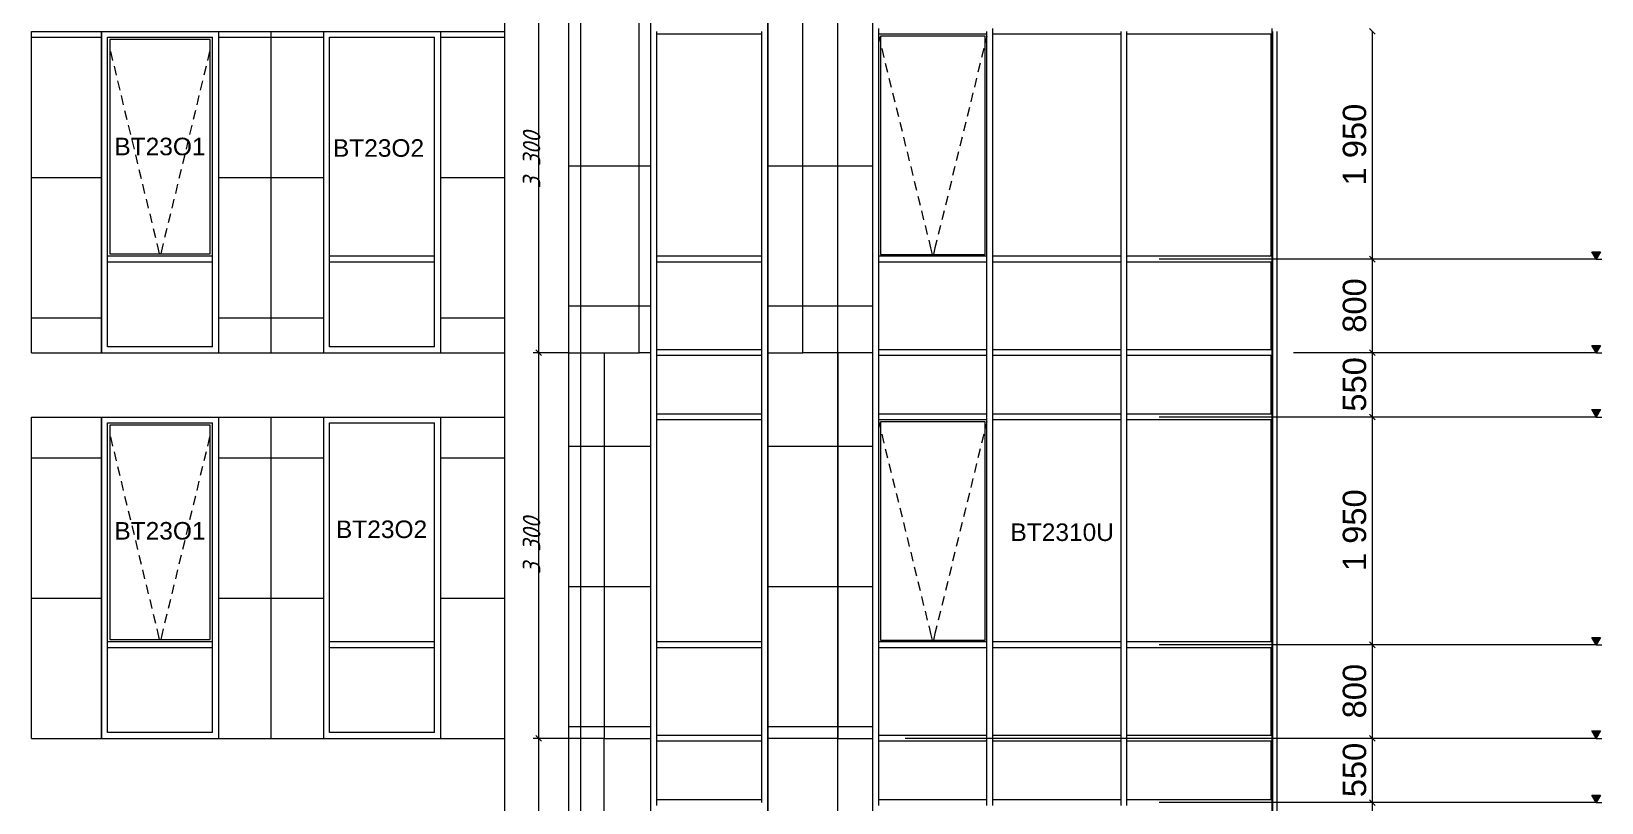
# Model space of a CAD drawing. Header units: millimetres. Extents: x 1499747 to 4230374, y -28481 to 441852.
# Drawn here: x 2654243 to 2667679, y -1533 to 5067 of the extents above; entities that cross this region are included whole.
import ezdxf
from ezdxf.xclip import XClip

# ---------------------------------------------------------------- set-up
doc = ezdxf.new("R2010")
doc.units = ezdxf.units.MM
doc.header["$MEASUREMENT"] = 0
doc.header["$XCLIPFRAME"] = 0
for name, color, linetype, lineweight in [('1 Фасад_42_Витражные окна_Ном._пера__1_Ном._пера__7', 7, 'Continuous', 18), ('1 Фасад_42_Витражные окна_Ном._пера__20_Ном._пера__1', 1, 'Continuous', 18), ('1 Фасад_42_Витражные окна_Ном._пера__3_Ном._пера__30', 30, 'Continuous', 18), ('1 Фасад_42_Витражные окна_Ном._пера__92_Ном._пера__233', 233, 'Continuous', 18), ('1 Фасад_42_Выступы_Ном._пера__1_Ном._пера__7', 7, 'Continuous', 18), ('1 Фасад_42_Отделка керамика_Ном._пера__1_Ном._пера__7', 7, 'Continuous', 18), ('1 Фасад_42_Отделка керамика_Ном._пера__42_Ном._пера__8', 8, 'Continuous', 18), ('1 Фасад_42_Размер - Общий_Ном._пера__1_Ном._пера__7', 7, 'Continuous', 18), ('1 Фасад_42_Сетка кладки_Ном._пера__5_Ном._пера__5', 5, 'Continuous', 18), ('1 Фасад_42_Сетка кладки_Ном._пера__62_Ном._пера__253', 252, 'Continuous', 18)]:
    doc.layers.add(name, color=color, linetype=linetype, lineweight=lineweight)
doc.layers.add('Чертеж и Рисунок', color=7, linetype='Continuous')
doc.styles.add('СГЕНЕРИР_СТИЛЬ_1', font='')
doc.styles.add('СГЕНЕРИР_СТИЛЬ_2', font='arial.ttf')
doc.styles.get('СГЕНЕРИР_СТИЛЬ_1').set_extended_font_data('GOST Common', italic=True)

# ---------------------------------------------------------------- blocks, each defined once
blk = doc.blocks.new('Чертеж_5_42', base_point=(1557140, 9891))
at = {"layer": '1 Фасад_42_Размер - Общий_Ном._пера__1_Ном._пера__7', "linetype": 'Continuous', "true_color": 0x939598}
for points in [[(1561430, 30791), (1561466, 30854), (1561393, 30854)], [(1561430, 29991), (1561466, 30054), (1561393, 30054)], [(1561430, 29441), (1561466, 29504), (1561393, 29504)], [(1561430, 27491), (1561466, 27554), (1561393, 27554)], [(1561430, 26691), (1561466, 26754), (1561393, 26754)], [(1561430, 26141), (1561466, 26204), (1561393, 26204)]]:
    blk.add_hatch(color=252, dxfattribs=at).paths.add_polyline_path(points)
at = {"layer": '1 Фасад_42_Витражные окна_Ном._пера__1_Ном._пера__7', "color": 252, "linetype": 'Continuous', "true_color": 0x939598}
for p, q in [((1548691, 32391), (1548691, 32691)), ((1548691, 32691), (1549141, 32691)), ((1548711, 32671), (1548711, 30836)), ((1549571, 32671), (1548711, 32671)), ((1549141, 32691), (1549591, 32691)), ((1549571, 30836), (1549571, 32671)), ((1549591, 32391), (1549591, 32691)), ((1550590, 32391), (1550590, 32691)), ((1550590, 32691), (1551040, 32691)), ((1551040, 32691), (1551490, 32691)), ((1551490, 32391), (1551490, 32691)), ((1553391, 32716), (1553391, 32741)), ((1553391, 31591), (1553391, 32716)), ((1554291, 32716), (1553391, 32716)), ((1554291, 32716), (1554291, 32741)), ((1554291, 31591), (1554291, 32716)), ((1555241, 30791), (1555241, 32741)), ((1555291, 32716), (1555291, 32766)), ((1555291, 30816), (1555291, 32716)), ((1556216, 32716), (1555291, 32716)), ((1556201, 32701), (1555306, 32701)), ((1555306, 32701), (1555306, 30831)), ((1556201, 30831), (1556201, 32701)), ((1556216, 32716), (1556216, 32741)), ((1556216, 30816), (1556216, 32716)), ((1556266, 32741), (1556266, 32766)), ((1556266, 32716), (1556266, 32741)), ((1556749, 32716), (1556266, 32716)), ((1556266, 30816), (1556266, 32716)), ((1557365, 32716), (1556749, 32716)), ((1557365, 32716), (1557365, 32741)), ((1557365, 30816), (1557365, 32716)), ((1557415, 32716), (1557415, 32741)), ((1557415, 30816), (1557415, 32716)), ((1558655, 32716), (1557415, 32716)), ((1558645, 32716), (1558645, 30816)), ((1558655, 32766), (1558655, 32716)), ((1558657, 30791), (1558657, 32741)), ((1558664, 30791), (1558664, 32741)), ((1558699, 30791), (1558699, 32741)), ((1548691, 30991), (1548691, 32391)), ((1549591, 30991), (1549591, 32391)), ((1550590, 30991), (1550590, 32391)), ((1551490, 30991), (1551490, 32391)), ((1553391, 30816), (1553391, 31591)), ((1554291, 30816), (1554291, 31591)), ((1548691, 30816), (1548691, 30991)), ((1549591, 30816), (1549591, 30991)), ((1550590, 30816), (1550590, 30991)), ((1551490, 30816), (1551490, 30991)), ((1548691, 30791), (1548691, 30816)), ((1549141, 30816), (1548691, 30816)), ((1548691, 30766), (1548691, 30791)), ((1548711, 30836), (1549571, 30836)), ((1549591, 30816), (1549141, 30816)), ((1549591, 30791), (1549591, 30816)), ((1549591, 30766), (1549591, 30791)), ((1550590, 30791), (1550590, 30816)), ((1551040, 30816), (1550590, 30816)), ((1550590, 30766), (1550590, 30791)), ((1551490, 30816), (1551040, 30816)), ((1551490, 30791), (1551490, 30816)), ((1551490, 30766), (1551490, 30791)), ((1553391, 30791), (1553391, 30816)), ((1554291, 30816), (1553391, 30816)), ((1553391, 30766), (1553391, 30791)), ((1554291, 30791), (1554291, 30816)), ((1554291, 30766), (1554291, 30791)), ((1555241, 29991), (1555241, 30791)), ((1556216, 30816), (1555291, 30816)), ((1555291, 30766), (1555291, 30816)), ((1555306, 30831), (1556201, 30831)), ((1556216, 30791), (1556216, 30816)), ((1556216, 30766), (1556216, 30791)), ((1556749, 30816), (1556266, 30816)), ((1556266, 30791), (1556266, 30816)), ((1556266, 30766), (1556266, 30791)), ((1557365, 30816), (1556749, 30816)), ((1557365, 30791), (1557365, 30816)), ((1557365, 30766), (1557365, 30791)), ((1558655, 30816), (1557415, 30816)), ((1557415, 30791), (1557415, 30816)), ((1557415, 30766), (1557415, 30791)), ((1558655, 30816), (1558655, 30766)), ((1558655, 30791), (1558657, 30791)), ((1558657, 29991), (1558657, 30791)), ((1558664, 29991), (1558664, 30791)), ((1558699, 29991), (1558699, 30791)), ((1548691, 30041), (1548691, 30766)), ((1549141, 30766), (1548691, 30766)), ((1549591, 30766), (1549141, 30766)), ((1549591, 30041), (1549591, 30766)), ((1550590, 30041), (1550590, 30766)), ((1551040, 30766), (1550590, 30766)), ((1551490, 30766), (1551040, 30766)), ((1551490, 30041), (1551490, 30766)), ((1553391, 30016), (1553391, 30766)), ((1554291, 30766), (1553391, 30766)), ((1554291, 30016), (1554291, 30766)), ((1555291, 30016), (1555291, 30766)), ((1556216, 30766), (1555291, 30766)), ((1556216, 30016), (1556216, 30766)), ((1556749, 30766), (1556266, 30766)), ((1556266, 30016), (1556266, 30766)), ((1557365, 30766), (1556749, 30766)), ((1557365, 30016), (1557365, 30766)), ((1557415, 30016), (1557415, 30766)), ((1558655, 30766), (1557415, 30766)), ((1558645, 30766), (1558645, 30016)), ((1549141, 30041), (1548691, 30041)), ((1549591, 30041), (1549141, 30041)), ((1551040, 30041), (1550590, 30041)), ((1551490, 30041), (1551040, 30041)), ((1554291, 30016), (1553391, 30016)), ((1553391, 29991), (1553391, 30016)), ((1553391, 29966), (1553391, 29991)), ((1554291, 29966), (1553391, 29966)), ((1553391, 29466), (1553391, 29966)), ((1554291, 29991), (1554291, 30016)), ((1554291, 29966), (1554291, 29991)), ((1554291, 29466), (1554291, 29966)), ((1555241, 29441), (1555241, 29991)), ((1556216, 30016), (1555291, 30016)), ((1555291, 29966), (1555291, 30016)), ((1555291, 29466), (1555291, 29966)), ((1556216, 29966), (1555291, 29966)), ((1556216, 29991), (1556216, 30016)), ((1556216, 29966), (1556216, 29991)), ((1556216, 29466), (1556216, 29966)), ((1556749, 30016), (1556266, 30016)), ((1556266, 29991), (1556266, 30016)), ((1556266, 29966), (1556266, 29991)), ((1556749, 29966), (1556266, 29966)), ((1556266, 29466), (1556266, 29966)), ((1557365, 30016), (1556749, 30016)), ((1557365, 29966), (1556749, 29966)), ((1557365, 29991), (1557365, 30016)), ((1557365, 29966), (1557365, 29991)), ((1557365, 29466), (1557365, 29966)), ((1558655, 30016), (1557415, 30016)), ((1557415, 29991), (1557415, 30016)), ((1557415, 29966), (1557415, 29991)), ((1557415, 29466), (1557415, 29966)), ((1558655, 29966), (1557415, 29966)), ((1558645, 29966), (1558645, 29466)), ((1558655, 30016), (1558655, 29966)), ((1558655, 29991), (1558657, 29991)), ((1558657, 29441), (1558657, 29991)), ((1558664, 29441), (1558664, 29991)), ((1558699, 29441), (1558699, 29991)), ((1553391, 29441), (1553391, 29466)), ((1554291, 29466), (1553391, 29466)), ((1553391, 29416), (1553391, 29441)), ((1554291, 29441), (1554291, 29466)), ((1554291, 29416), (1554291, 29441)), ((1555241, 27491), (1555241, 29441)), ((1556216, 29466), (1555291, 29466)), ((1555291, 29416), (1555291, 29466)), ((1556216, 29441), (1556216, 29466)), ((1556216, 29416), (1556216, 29441)), ((1556749, 29466), (1556266, 29466)), ((1556266, 29441), (1556266, 29466)), ((1556266, 29416), (1556266, 29441)), ((1557365, 29466), (1556749, 29466)), ((1557365, 29441), (1557365, 29466)), ((1557365, 29416), (1557365, 29441)), ((1558655, 29466), (1557415, 29466)), ((1557415, 29441), (1557415, 29466)), ((1557415, 29416), (1557415, 29441)), ((1558655, 29466), (1558655, 29416)), ((1558655, 29441), (1558657, 29441)), ((1558657, 27491), (1558657, 29441)), ((1558664, 27491), (1558664, 29441)), ((1558699, 27491), (1558699, 29441)), ((1548691, 29091), (1548691, 29391)), ((1548691, 29391), (1549141, 29391)), ((1548711, 29371), (1548711, 27536)), ((1549571, 29371), (1548711, 29371)), ((1549141, 29391), (1549591, 29391)), ((1549571, 27536), (1549571, 29371)), ((1549591, 29091), (1549591, 29391)), ((1550590, 29091), (1550590, 29391)), ((1550590, 29391), (1551040, 29391)), ((1551040, 29391), (1551490, 29391)), ((1551490, 29091), (1551490, 29391)), ((1554291, 29416), (1553391, 29416)), ((1553391, 29291), (1553391, 29416)), ((1553391, 27516), (1553391, 29291)), ((1554291, 29291), (1554291, 29416)), ((1554291, 27516), (1554291, 29291)), ((1555291, 27516), (1555291, 29416)), ((1556216, 29416), (1555291, 29416)), ((1556201, 29401), (1555306, 29401)), ((1555306, 29401), (1555306, 27531)), ((1556201, 27531), (1556201, 29401)), ((1556216, 27516), (1556216, 29416)), ((1556749, 29416), (1556266, 29416)), ((1556266, 27516), (1556266, 29416)), ((1557365, 29416), (1556749, 29416)), ((1557365, 27516), (1557365, 29416)), ((1557415, 27516), (1557415, 29416)), ((1558655, 29416), (1557415, 29416)), ((1558645, 29416), (1558645, 27516)), ((1548691, 27691), (1548691, 29091)), ((1549591, 27691), (1549591, 29091)), ((1550590, 27691), (1550590, 29091)), ((1551490, 27691), (1551490, 29091)), ((1548691, 27516), (1548691, 27691)), ((1549591, 27516), (1549591, 27691)), ((1550590, 27516), (1550590, 27691)), ((1551490, 27516), (1551490, 27691)), ((1548691, 27491), (1548691, 27516)), ((1549141, 27516), (1548691, 27516)), ((1548691, 27466), (1548691, 27491)), ((1548691, 26741), (1548691, 27466)), ((1549141, 27466), (1548691, 27466)), ((1548711, 27536), (1549571, 27536)), ((1549591, 27516), (1549141, 27516)), ((1549591, 27466), (1549141, 27466)), ((1549591, 27491), (1549591, 27516)), ((1549591, 27466), (1549591, 27491)), ((1549591, 26741), (1549591, 27466)), ((1550590, 27491), (1550590, 27516)), ((1551040, 27516), (1550590, 27516)), ((1550590, 27466), (1550590, 27491)), ((1550590, 26741), (1550590, 27466)), ((1551040, 27466), (1550590, 27466)), ((1551490, 27516), (1551040, 27516)), ((1551490, 27466), (1551040, 27466)), ((1551490, 27491), (1551490, 27516)), ((1551490, 27466), (1551490, 27491)), ((1551490, 26741), (1551490, 27466)), ((1553391, 27491), (1553391, 27516)), ((1554291, 27516), (1553391, 27516)), ((1553391, 27466), (1553391, 27491)), ((1553391, 26991), (1553391, 27466)), ((1554291, 27466), (1553391, 27466)), ((1554291, 27491), (1554291, 27516)), ((1554291, 27466), (1554291, 27491)), ((1554291, 26991), (1554291, 27466)), ((1555241, 26691), (1555241, 27491)), ((1556216, 27516), (1555291, 27516)), ((1555291, 27466), (1555291, 27516)), ((1555291, 26716), (1555291, 27466)), ((1556216, 27466), (1555291, 27466)), ((1555306, 27531), (1556201, 27531)), ((1556216, 27491), (1556216, 27516)), ((1556216, 27466), (1556216, 27491)), ((1556216, 26716), (1556216, 27466)), ((1556749, 27516), (1556266, 27516)), ((1556266, 27491), (1556266, 27516)), ((1556266, 27466), (1556266, 27491)), ((1556749, 27466), (1556266, 27466)), ((1556266, 26716), (1556266, 27466)), ((1557365, 27516), (1556749, 27516)), ((1557365, 27466), (1556749, 27466)), ((1557365, 27491), (1557365, 27516)), ((1557365, 27466), (1557365, 27491)), ((1557365, 26716), (1557365, 27466)), ((1558655, 27516), (1557415, 27516)), ((1557415, 27491), (1557415, 27516)), ((1557415, 27466), (1557415, 27491)), ((1557415, 26716), (1557415, 27466)), ((1558655, 27466), (1557415, 27466)), ((1558645, 27466), (1558645, 26716)), ((1558655, 27516), (1558655, 27466)), ((1558655, 27491), (1558657, 27491)), ((1558657, 26691), (1558657, 27491)), ((1558664, 26691), (1558664, 27491)), ((1558699, 26691), (1558699, 27491)), ((1553391, 26716), (1553391, 26991)), ((1554291, 26716), (1554291, 26991)), ((1549141, 26741), (1548691, 26741)), ((1549591, 26741), (1549141, 26741)), ((1551040, 26741), (1550590, 26741)), ((1551490, 26741), (1551040, 26741)), ((1553391, 26691), (1553391, 26716)), ((1554291, 26716), (1553391, 26716)), ((1553391, 26666), (1553391, 26691)), ((1554291, 26666), (1553391, 26666)), ((1553391, 26166), (1553391, 26666)), ((1554291, 26691), (1554291, 26716)), ((1554291, 26666), (1554291, 26691)), ((1554291, 26166), (1554291, 26666)), ((1555241, 26141), (1555241, 26691)), ((1556216, 26716), (1555291, 26716)), ((1555291, 26666), (1555291, 26716)), ((1555291, 26166), (1555291, 26666)), ((1556216, 26666), (1555291, 26666)), ((1556216, 26691), (1556216, 26716)), ((1556216, 26666), (1556216, 26691)), ((1556216, 26166), (1556216, 26666)), ((1556749, 26716), (1556266, 26716)), ((1556266, 26691), (1556266, 26716)), ((1556266, 26666), (1556266, 26691)), ((1556749, 26666), (1556266, 26666)), ((1556266, 26166), (1556266, 26666)), ((1557365, 26716), (1556749, 26716)), ((1557365, 26666), (1556749, 26666)), ((1557365, 26691), (1557365, 26716)), ((1557365, 26666), (1557365, 26691)), ((1557365, 26166), (1557365, 26666)), ((1558655, 26716), (1557415, 26716)), ((1557415, 26691), (1557415, 26716)), ((1557415, 26666), (1557415, 26691)), ((1557415, 26166), (1557415, 26666)), ((1558655, 26666), (1557415, 26666)), ((1558645, 26666), (1558645, 26166)), ((1558655, 26716), (1558655, 26666)), ((1558655, 26691), (1558657, 26691)), ((1558657, 26141), (1558657, 26691)), ((1558664, 26141), (1558664, 26691)), ((1558699, 26141), (1558699, 26691)), ((1553391, 26141), (1553391, 26166)), ((1554291, 26166), (1553391, 26166)), ((1553391, 26116), (1553391, 26141)), ((1554291, 26141), (1554291, 26166)), ((1555241, 24191), (1555241, 26141)), ((1555291, 26141), (1555291, 26166)), ((1556216, 26166), (1555291, 26166)), ((1555291, 26116), (1555291, 26141)), ((1556216, 26141), (1556216, 26166)), ((1556216, 26116), (1556216, 26141)), ((1556749, 26166), (1556266, 26166)), ((1556266, 26141), (1556266, 26166)), ((1556266, 26116), (1556266, 26141)), ((1557365, 26166), (1556749, 26166)), ((1557365, 26141), (1557365, 26166)), ((1557365, 26116), (1557365, 26141)), ((1558655, 26166), (1557415, 26166)), ((1557415, 26141), (1557415, 26166)), ((1557415, 26116), (1557415, 26141)), ((1558655, 26166), (1558655, 26116)), ((1558655, 26141), (1558657, 26141)), ((1558657, 24191), (1558657, 26141)), ((1558664, 24191), (1558664, 26141)), ((1558699, 24191), (1558699, 26141))]:
    blk.add_line(p, q, dxfattribs=at)
at = {"layer": '1 Фасад_42_Витражные окна_Ном._пера__3_Ном._пера__30', "color": 252, "linetype": 'Continuous', "true_color": 0x939598}
for p, q in [((1555291, 32701), (1555305, 32644)), ((1556216, 32701), (1556202, 32644)), ((1555316, 32595), (1555335, 32517)), ((1556190, 32595), (1556171, 32517)), ((1555347, 32469), (1555366, 32391)), ((1556159, 32469), (1556140, 32391)), ((1555378, 32342), (1555397, 32265)), ((1556128, 32342), (1556109, 32265)), ((1555409, 32216), (1555428, 32138)), ((1556097, 32216), (1556078, 32138)), ((1555440, 32090), (1555459, 32012)), ((1556066, 32090), (1556047, 32012)), ((1555471, 31964), (1555490, 31886)), ((1556035, 31964), (1556016, 31886)), ((1555502, 31837), (1555521, 31760)), ((1555533, 31711), (1555552, 31633)), ((1555973, 31711), (1555954, 31633)), ((1556004, 31837), (1555985, 31760)), ((1555564, 31585), (1555583, 31507)), ((1555942, 31585), (1555923, 31507)), ((1555595, 31459), (1555614, 31381)), ((1555912, 31459), (1555892, 31381)), ((1555626, 31332), (1555645, 31255)), ((1555881, 31332), (1555862, 31255)), ((1555656, 31206), (1555675, 31128)), ((1555850, 31206), (1555831, 31128)), ((1555687, 31080), (1555706, 31002)), ((1555819, 31080), (1555800, 31002)), ((1555718, 30953), (1555734, 30889)), ((1555788, 30953), (1555772, 30889)), ((1555734, 30889), (1555748, 30831)), ((1555748, 30831), (1555752, 30816)), ((1555758, 30831), (1555754, 30816)), ((1555772, 30889), (1555758, 30831)), ((1555291, 29401), (1555305, 29344)), ((1555316, 29295), (1555335, 29217)), ((1556190, 29295), (1556171, 29217)), ((1556216, 29401), (1556202, 29344)), ((1555347, 29169), (1555366, 29091)), ((1556159, 29169), (1556140, 29091)), ((1555378, 29042), (1555397, 28965)), ((1556128, 29042), (1556109, 28965)), ((1555409, 28916), (1555428, 28838)), ((1556097, 28916), (1556078, 28838)), ((1555440, 28790), (1555459, 28712)), ((1556066, 28790), (1556047, 28712)), ((1555471, 28664), (1555490, 28586)), ((1556035, 28664), (1556016, 28586)), ((1555502, 28537), (1555521, 28460)), ((1556004, 28537), (1555985, 28460)), ((1555533, 28411), (1555552, 28333)), ((1555973, 28411), (1555954, 28333)), ((1555564, 28285), (1555583, 28207)), ((1555942, 28285), (1555923, 28207)), ((1555595, 28159), (1555614, 28081)), ((1555912, 28159), (1555892, 28081)), ((1555626, 28032), (1555645, 27955)), ((1555881, 28032), (1555862, 27955)), ((1555656, 27906), (1555675, 27828)), ((1555850, 27906), (1555831, 27828)), ((1555687, 27780), (1555706, 27702)), ((1555819, 27780), (1555800, 27702)), ((1555718, 27653), (1555734, 27589)), ((1555734, 27589), (1555748, 27531)), ((1555772, 27589), (1555758, 27531)), ((1555788, 27653), (1555772, 27589)), ((1555748, 27531), (1555752, 27516)), ((1555758, 27531), (1555754, 27516))]:
    blk.add_line(p, q, dxfattribs=at)
at = {"layer": '1 Фасад_42_Витражные окна_Ном._пера__92_Ном._пера__233', "color": 252, "linetype": 'Continuous', "true_color": 0x939598}
for p, q in [((1548716, 32570), (1548735, 32492)), ((1549565, 32570), (1549546, 32492)), ((1548747, 32444), (1548765, 32366)), ((1549535, 32444), (1549516, 32366)), ((1548777, 32317), (1548796, 32239)), ((1549504, 32317), (1549485, 32239)), ((1548808, 32191), (1548826, 32113)), ((1549474, 32191), (1549455, 32113)), ((1548838, 32064), (1548857, 31987)), ((1549443, 32064), (1549424, 31987)), ((1548869, 31938), (1548887, 31860)), ((1549413, 31938), (1549394, 31860)), ((1548899, 31812), (1548918, 31734)), ((1549382, 31812), (1549363, 31734)), ((1548930, 31685), (1548948, 31608)), ((1549352, 31685), (1549333, 31608)), ((1548960, 31559), (1548979, 31481)), ((1549321, 31559), (1549302, 31481)), ((1548991, 31433), (1549009, 31355)), ((1549290, 31433), (1549272, 31355)), ((1549021, 31306), (1549040, 31228)), ((1549052, 31180), (1549070, 31102)), ((1549229, 31180), (1549211, 31102)), ((1549260, 31306), (1549241, 31228)), ((1549082, 31053), (1549101, 30976)), ((1549199, 31053), (1549180, 30976)), ((1549113, 30927), (1549122, 30889)), ((1549168, 30927), (1549159, 30889)), ((1549122, 30889), (1549134, 30836)), ((1549159, 30889), (1549147, 30836)), ((1548716, 29270), (1548735, 29192)), ((1549565, 29270), (1549546, 29192)), ((1548747, 29144), (1548765, 29066)), ((1549535, 29144), (1549516, 29066)), ((1548777, 29017), (1548796, 28939)), ((1548808, 28891), (1548826, 28813)), ((1549474, 28891), (1549455, 28813)), ((1549504, 29017), (1549485, 28939)), ((1548838, 28764), (1548857, 28687)), ((1549443, 28764), (1549424, 28687)), ((1548869, 28638), (1548887, 28560)), ((1549413, 28638), (1549394, 28560)), ((1548899, 28512), (1548918, 28434)), ((1549382, 28512), (1549363, 28434)), ((1548930, 28385), (1548948, 28308)), ((1549352, 28385), (1549333, 28308)), ((1548960, 28259), (1548979, 28181)), ((1549321, 28259), (1549302, 28181)), ((1548991, 28133), (1549009, 28055)), ((1549290, 28133), (1549272, 28055)), ((1549021, 28006), (1549040, 27928)), ((1549260, 28006), (1549241, 27928)), ((1549052, 27880), (1549070, 27802)), ((1549229, 27880), (1549211, 27802)), ((1549082, 27753), (1549101, 27676)), ((1549199, 27753), (1549180, 27676)), ((1549113, 27627), (1549122, 27589)), ((1549122, 27589), (1549134, 27536)), ((1549159, 27589), (1549147, 27536)), ((1549168, 27627), (1549159, 27589))]:
    blk.add_line(p, q, dxfattribs=at)
at = {"layer": '1 Фасад_42_Выступы_Ном._пера__1_Ном._пера__7', "color": 252, "linetype": 'Continuous', "true_color": 0x939598}
for p, q in [((1552640, 19591), (1552640, 45941)), ((1552090, 19591), (1552090, 39341)), ((1548040, 29991), (1548040, 32741)), ((1548040, 32741), (1552090, 32741)), ((1548040, 29991), (1552090, 29991)), ((1548040, 26691), (1548040, 29441)), ((1548040, 29441), (1552090, 29441)), ((1548040, 26691), (1552090, 26691))]:
    blk.add_line(p, q, dxfattribs=at)
at = {"layer": '1 Фасад_42_Отделка керамика_Ном._пера__1_Ном._пера__7', "color": 252, "linetype": 'Continuous', "true_color": 0x939598}
for p, q in [((1553240, 29991), (1553240, 33291)), ((1554341, 33291), (1554341, 29991)), ((1554641, 29991), (1554641, 33291)), ((1548641, 29991), (1548641, 32741)), ((1551540, 32741), (1551540, 29991)), ((1552640, 29991), (1553240, 29991)), ((1552940, 29991), (1552940, 26691)), ((1553341, 29991), (1553240, 29991)), ((1553341, 26691), (1553341, 29991)), ((1554341, 29991), (1554641, 29991)), ((1554941, 29991), (1554941, 26691)), ((1555241, 29991), (1554941, 29991)), ((1548641, 26691), (1548641, 29441)), ((1551540, 29441), (1551540, 26691)), ((1552940, 26691), (1552640, 26691)), ((1552940, 23391), (1552940, 26691)), ((1552940, 26691), (1553341, 26691)), ((1554341, 26691), (1554341, 23391)), ((1554941, 26691), (1554341, 26691)), ((1554941, 23391), (1554941, 26691)), ((1554941, 26691), (1555241, 26691))]:
    blk.add_line(p, q, dxfattribs=at)
at = {"layer": '1 Фасад_42_Отделка керамика_Ном._пера__42_Ном._пера__8', "color": 252, "linetype": 'Continuous', "true_color": 0x939598}
for p, q in [((1553341, 29991), (1553341, 33291)), ((1554341, 29991), (1554341, 26691)), ((1554941, 29991), (1554641, 29991)), ((1553341, 23391), (1553341, 26691))]:
    blk.add_line(p, q, dxfattribs=at)
at = {"layer": '1 Фасад_42_Размер - Общий_Ном._пера__1_Ном._пера__7', "color": 252, "linetype": 'Continuous', "true_color": 0x939598}
for p, q in [((1559490, 32766), (1559540, 32716)), ((1559490, 32766), (1559540, 32716)), ((1559515, 30791), (1559515, 32741)), ((1561430, 30791), (1557690, 30791)), ((1559562, 30791), (1557690, 30791)), ((1559562, 30791), (1557690, 30791)), ((1559490, 30816), (1559540, 30766)), ((1559490, 30816), (1559540, 30766)), ((1559515, 29991), (1559515, 30791)), ((1561430, 30791), (1561393, 30854)), ((1561393, 30854), (1561466, 30854)), ((1561466, 30854), (1561430, 30791)), ((1561430, 30791), (1561477, 30791)), ((1561430, 29991), (1558840, 29991)), ((1559562, 29991), (1558840, 29991)), ((1559562, 29991), (1558840, 29991)), ((1559490, 30016), (1559540, 29966)), ((1559490, 30016), (1559540, 29966)), ((1559515, 29441), (1559515, 29991)), ((1561430, 29991), (1561393, 30054)), ((1561393, 30054), (1561466, 30054)), ((1561466, 30054), (1561430, 29991)), ((1561430, 29991), (1561477, 29991)), ((1561430, 29441), (1557690, 29441)), ((1559562, 29441), (1557690, 29441)), ((1559562, 29441), (1557690, 29441)), ((1559490, 29466), (1559540, 29416)), ((1559490, 29466), (1559540, 29416)), ((1559515, 27491), (1559515, 29441)), ((1561430, 29441), (1561393, 29504)), ((1561393, 29504), (1561466, 29504)), ((1561466, 29504), (1561430, 29441)), ((1561430, 29441), (1561477, 29441)), ((1561430, 27491), (1561393, 27554)), ((1561393, 27554), (1561466, 27554)), ((1561466, 27554), (1561430, 27491)), ((1561430, 27491), (1557690, 27491)), ((1559562, 27491), (1557690, 27491)), ((1559562, 27491), (1557690, 27491)), ((1559490, 27516), (1559540, 27466)), ((1559490, 27516), (1559540, 27466)), ((1559515, 26691), (1559515, 27491)), ((1561430, 27491), (1561477, 27491)), ((1561430, 26691), (1561393, 26754)), ((1561393, 26754), (1561466, 26754)), ((1561466, 26754), (1561430, 26691)), ((1561430, 26691), (1555516, 26691)), ((1559562, 26691), (1555516, 26691)), ((1559562, 26691), (1555516, 26691)), ((1559490, 26716), (1559540, 26666)), ((1559490, 26716), (1559540, 26666)), ((1559515, 26141), (1559515, 26691)), ((1561430, 26691), (1561477, 26691)), ((1561430, 26141), (1561393, 26204)), ((1561393, 26204), (1561466, 26204)), ((1561466, 26204), (1561430, 26141)), ((1561430, 26141), (1557690, 26141)), ((1559562, 26141), (1557690, 26141)), ((1559562, 26141), (1557690, 26141)), ((1559490, 26166), (1559540, 26116)), ((1559490, 26166), (1559540, 26116)), ((1559515, 24191), (1559515, 26141)), ((1561430, 26141), (1561477, 26141))]:
    blk.add_line(p, q, dxfattribs=at)
at = {"layer": '1 Фасад_42_Сетка кладки_Ном._пера__5_Ном._пера__5', "color": 252, "linetype": 'Continuous', "true_color": 0x939598}
for p, q in [((1552381, 29991), (1552381, 33291)), ((1552640, 29991), (1552334, 29991)), ((1552640, 29991), (1552334, 29991)), ((1552356, 30016), (1552406, 29966)), ((1552356, 30016), (1552406, 29966)), ((1552381, 26691), (1552381, 29991)), ((1552640, 26691), (1552334, 26691)), ((1552640, 26691), (1552334, 26691)), ((1552356, 26716), (1552406, 26666)), ((1552356, 26716), (1552406, 26666)), ((1552381, 23391), (1552381, 26691))]:
    blk.add_line(p, q, dxfattribs=at)
at = {"layer": '1 Фасад_42_Сетка кладки_Ном._пера__62_Ном._пера__253', "color": 252, "linetype": 'Continuous', "true_color": 0x939598}
for p, q in [((1548040, 32691), (1548640, 32691)), ((1548640, 32741), (1548640, 29991)), ((1549641, 32741), (1549641, 29991)), ((1549641, 32691), (1550540, 32691)), ((1550090, 32741), (1550090, 29991)), ((1550540, 32741), (1550540, 29991)), ((1550540, 32691), (1550541, 32691)), ((1551540, 32741), (1551540, 29991)), ((1551540, 32691), (1552090, 32691)), ((1548040, 31491), (1548640, 31491)), ((1549641, 31491), (1550540, 31491)), ((1550540, 31491), (1550541, 31491)), ((1551540, 31491), (1552090, 31491)), ((1548040, 30291), (1548640, 30291)), ((1549641, 30291), (1550540, 30291)), ((1550540, 30291), (1550541, 30291)), ((1551540, 30291), (1552090, 30291)), ((1548640, 29441), (1548640, 26691)), ((1549641, 29441), (1549641, 26691)), ((1550090, 29441), (1550090, 26691)), ((1550540, 29441), (1550540, 26691)), ((1551540, 29441), (1551540, 26691)), ((1548040, 29091), (1548640, 29091)), ((1549641, 29091), (1550540, 29091)), ((1550540, 29091), (1550541, 29091)), ((1551540, 29091), (1552090, 29091)), ((1548040, 27891), (1548640, 27891)), ((1549641, 27891), (1550540, 27891)), ((1550540, 27891), (1550541, 27891)), ((1551540, 27891), (1552090, 27891))]:
    blk.add_line(p, q, dxfattribs=at)
at = {"layer": '1 Фасад_42_Сетка кладки_Ном._пера__62_Ном._пера__253', "color": 252, "linetype": 'Continuous', "true_color": 0x939598, "flags": 128}
for points in [[(1552741, 19591), (1552741, 50241)], [(1553341, 19591), (1553341, 50241)], [(1554341, 19591), (1554341, 50241)], [(1554941, 19591), (1554941, 50241)], [(1555241, 19591), (1555241, 50241)], [(1552640, 31591), (1553341, 31591)], [(1554341, 31591), (1555241, 31591)], [(1552640, 30391), (1553341, 30391)], [(1554341, 30391), (1555241, 30391)], [(1552640, 29191), (1553341, 29191)], [(1554341, 29191), (1555241, 29191)], [(1552640, 27991), (1553341, 27991)], [(1554341, 27991), (1555241, 27991)], [(1552640, 26791), (1553341, 26791)], [(1554341, 26791), (1555241, 26791)]]:
    blk.add_lwpolyline(points, dxfattribs=at)
at = {"layer": '1 Фасад_42_Витражные окна_Ном._пера__20_Ном._пера__1', "color": 252, "linetype": 'Continuous', "true_color": 0x939598, "char_height": 150, "attachment_point": 4, "style": 'СГЕНЕРИР_СТИЛЬ_2'}
for s, insert in [('\\A1;{\\pql;\\fArial|b0|i0|c204|p0;\\W1.000000;ВТ23О1}', (1548750, 31755)), ('\\A1;{\\pql;\\fArial|b0|i0|c204|p0;\\W1.000000;ВТ23О2}', (1550620, 31742)), ('\\A1;{\\pql;\\fArial|b0|i0|c204|p0;\\W1.000000;ВТ23О1}', (1548750, 28466)), ('\\A1;{\\pql;\\fArial|b0|i0|c204|p0;\\W1.000000;ВТ23О2}', (1550646, 28479)), ('\\A1;{\\pql;\\fArial|b0|i0|c204|p0;\\W1.000000;ВТ2310U}', (1556418, 28454))]:
    blk.add_mtext(s, dxfattribs=dict(at, insert=insert))
at = {"layer": '1 Фасад_42_Размер - Общий_Ном._пера__1_Ном._пера__7', "color": 252, "linetype": 'Continuous', "true_color": 0x939598, "char_height": 200, "attachment_point": 7, "rotation": 90, "style": 'СГЕНЕРИР_СТИЛЬ_2'}
for s, insert in [('\\A1;{\\pql;\\fArial|b0|i0|c204|p0;\\W1.000000;1\xa0950}', (1559464, 31423)), ('\\A1;{\\pql;\\fArial|b0|i0|c204|p0;\\W1.000000;800}', (1559464, 30162)), ('\\A1;{\\pql;\\fArial|b0|i0|c204|p0;\\W1.000000;550}', (1559464, 29487)), ('\\A1;{\\pql;\\fArial|b0|i0|c204|p0;\\W1.000000;1\xa0950}', (1559464, 28123)), ('\\A1;{\\pql;\\fArial|b0|i0|c204|p0;\\W1.000000;800}', (1559464, 26862)), ('\\A1;{\\pql;\\fArial|b0|i0|c204|p0;\\W1.000000;550}', (1559464, 26187))]:
    blk.add_mtext(s, dxfattribs=dict(at, insert=insert))
at = {"layer": '1 Фасад_42_Сетка кладки_Ном._пера__5_Ном._пера__5', "color": 252, "linetype": 'Continuous', "true_color": 0x939598, "char_height": 150, "attachment_point": 7, "rotation": 90, "style": 'СГЕНЕРИР_СТИЛЬ_1'}
for insert in [(1552395, 31396), (1552395, 28096)]:
    blk.add_mtext('\\A1;{\\pql;\\fGOST Common|b0|i1|c204|p0;\\W1.000000;3\xa0300}', dxfattribs=dict(at, insert=insert))

msp = doc.modelspace()

# ---------------------------------------------------------------- block references
at = {"layer": 'Чертеж и Рисунок', "linetype": 'Continuous'}
ref = msp.add_blockref('Чертеж_5_42', (2663343.31682, -17783.33843), dxfattribs=at)
XClip(ref).set_block_clipping_path([(1496000, -1299.0576434789), (1580000, 60181.6414690267)])

doc.saveas('drawing.dxf')
